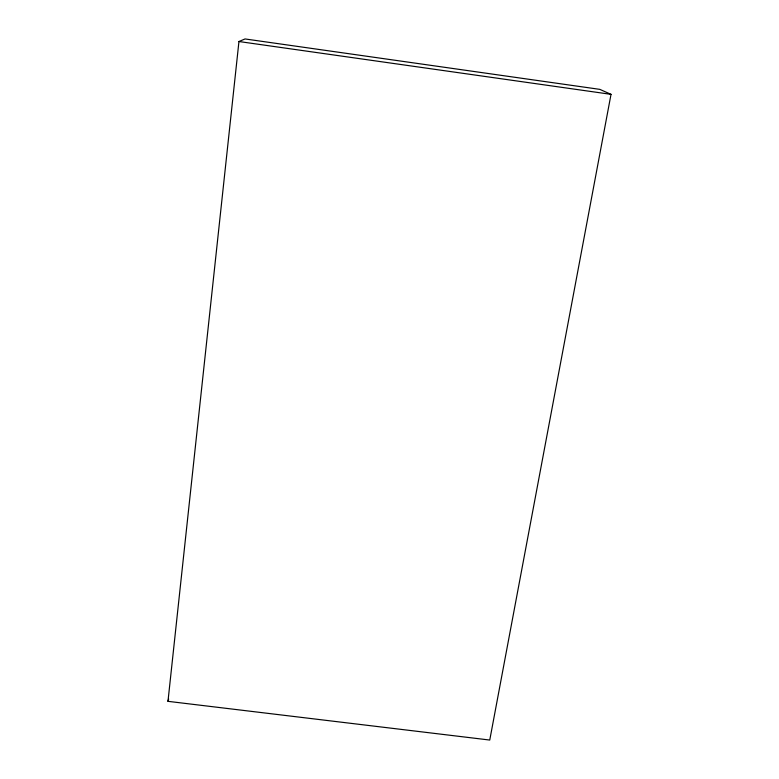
<?xml version="1.0" encoding="UTF-8"?>
<svg xmlns="http://www.w3.org/2000/svg" width="779" height="779" viewBox="0 0 779 779"><rect width="100%" height="100%" fill="white"/><g stroke="black" fill="none" stroke-linecap="round" stroke-linejoin="round"><path stroke-width="1.17" d="M167.982 701.334L238.949 41.521L245.044 38.95L599.811 89.361L611.018 94.347L489.757 740.05L167.982 701.334L168.644 698.997M238.949 41.521L611.018 94.347"/></g></svg>
